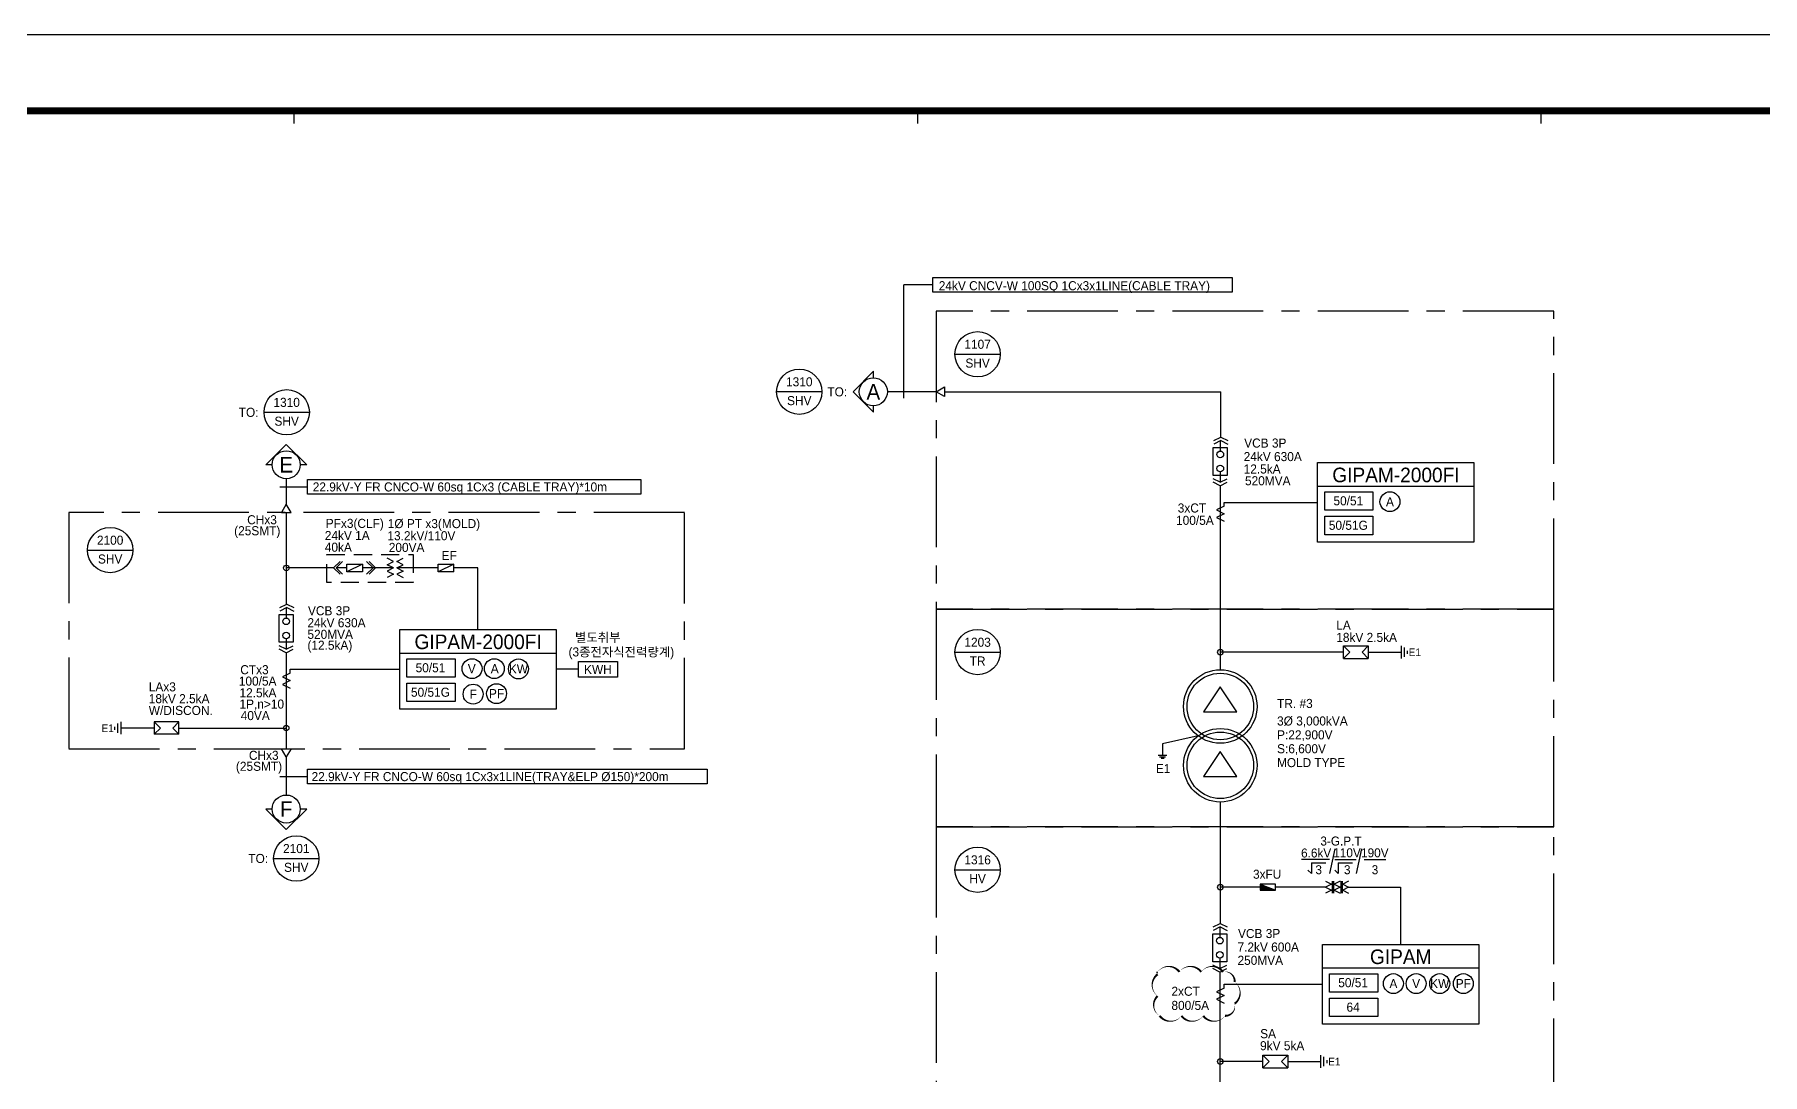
# Model space of a CAD drawing. Header units: millimetres. Extents: x 0 to 252300, y -45585 to -15885.
# Drawn here: x 49392 to 73187, y -30205 to -15885 of the extents above; entities that cross this region are included whole.
import ezdxf
from ezdxf.enums import TextEntityAlignment as Align

# ---------------------------------------------------------------- set-up
doc = ezdxf.new("R2010")
doc.units = ezdxf.units.MM
doc.header["$LTSCALE"] = 1000
for name, pattern in [('CEN', [62, 60, -1, 0, -1]), ('CENTER', [2, 1.25, -0.25, 0.25, -0.25]), ('DASHED2', [0.375, 0.25, -0.125]), ('ELP', [16.5, 14, -1, 0.5, -1])]:
    doc.linetypes.add(name, pattern=pattern)
for name, color, linetype in [('100', 4, 'Continuous'), ('11$0$TEXT', 3, 'Continuous'), ('11$1$SYM', 3, 'Continuous'), ('150', 6, 'Continuous'), ('50', 3, 'Continuous'), ('60', 2, 'Continuous'), ('ABC', 1, 'Continuous'), ('BUS', 6, 'Continuous'), ('e-line-sub', 3, 'Continuous'), ('E-TEXT-BOX', 7, 'Continuous'), ('ELEC-TEXT', 2, 'Continuous'), ('L1-CEILING', 3, 'Continuous'), ('L2', 7, 'Continuous'), ('L3-GROUND', 2, 'ELP'), ('line', 9, 'Continuous'), ('LINE3', 1, 'CENTER'), ('LL', 2, 'Continuous'), ('sing', 2, 'Continuous'), ('SYM', 3, 'Continuous'), ('XR-SHEET-SHT', 5, 'Continuous'), ('XREF', 7, 'CEN')]:
    doc.layers.add(name, color=color, linetype=linetype)
doc.layers.add('XR-SHEET-TEMP', color=171, linetype='Continuous', plot=False)
doc.styles.add('CW', font='')
doc.styles.get('CW').set_extended_font_data('Dotum')

# ---------------------------------------------------------------- blocks, each defined once
blk = doc.blocks.new('XR-FORM-EE', base_point=(461, 408))
at = {"layer": 'XR-SHEET-SHT', "color": 5}
blk.add_lwpolyline([(0, 118800), (168200, 118800), (168200, 0), (0, 0)], close=True, dxfattribs=at)
at = {"layer": 'XR-SHEET-SHT', "color": 5, "const_width": 400}
blk.add_lwpolyline([(9300, 114600), (163900, 114600), (163900, 4200), (9300, 4200)], close=True, dxfattribs=at)
at = {"layer": 'XR-SHEET-TEMP'}
for p, q in [((43650, 114600), (43650, 113900)), ((78000, 114600), (78000, 113900)), ((112350, 114600), (112350, 113900))]:
    blk.add_line(p, q, dxfattribs=at)

msp = doc.modelspace()

# ---------------------------------------------------------------- linework, layer by layer
at = {"color": 8}
for p, q in [((66269, -27588), (66350, -27669)), ((66269, -27596), (66342, -27669)), ((66274, -27585), (66357, -27669)), ((66286, -27591), (66365, -27669)), ((66299, -27596), (66372, -27669)), ((66311, -27601), (66380, -27669)), ((66269, -27604), (66334, -27669)), ((66269, -27611), (66327, -27669)), ((66269, -27619), (66319, -27669)), ((66269, -27626), (66312, -27669)), ((66269, -27634), (66304, -27669)), ((66269, -27641), (66297, -27669)), ((66269, -27649), (66289, -27669)), ((66269, -27656), (66282, -27669)), ((66269, -27664), (66274, -27669)), ((66324, -27606), (66387, -27669)), ((66336, -27611), (66395, -27669)), ((66349, -27616), (66402, -27669)), ((66362, -27621), (66410, -27669)), ((66374, -27626), (66418, -27669)), ((66387, -27631), (66425, -27669)), ((66399, -27636), (66433, -27669)), ((66412, -27641), (66440, -27669)), ((66425, -27646), (66448, -27669)), ((66437, -27651), (66455, -27669)), ((66450, -27656), (66463, -27669)), ((66462, -27661), (66470, -27669)), ((66475, -27666), (66478, -27669))]:
    msp.add_line(p, q, dxfattribs=at)
for centre, radius in [((65721, -21666), 45.5), ((65721, -21862), 45.5), ((52859, -23230), 37.9), ((52859, -23230), 37.9), ((52858, -23965), 45.5), ((52858, -24161), 45.5), ((65721, -24390), 37.9), ((52858, -25435), 37.9), ((65721, -27626), 37.9), ((65714, -28363), 45.5), ((65714, -28559), 45.5), ((65721, -30027), 37.9)]:
    msp.add_circle(centre, radius, dxfattribs=at)
at = {"layer": '100', "color": 8}
for centre, radius in [((65721, -25138), 506), ((65721, -25138), 458), ((65721, -25948), 506), ((65721, -25948), 458)]:
    msp.add_circle(centre, radius, dxfattribs=at)
at = {"layer": '11$0$TEXT', "color": 8}
for p, q in [((61763, -19232), (65885, -19232)), ((61763, -19432), (61763, -19232)), ((65885, -19232), (65885, -19432)), ((65885, -19432), (61763, -19432)), ((53152, -22012), (57743, -22012)), ((53152, -22212), (53152, -22012)), ((57743, -22012), (57743, -22212)), ((57743, -22212), (53152, -22212)), ((53152, -26001), (58656, -26001)), ((53152, -26201), (53152, -26001)), ((58656, -26001), (58656, -26201)), ((58656, -26201), (53152, -26201))]:
    msp.add_line(p, q, dxfattribs=at)
at = {"layer": '11$1$SYM', "color": 8}
for p, q in [((61763, -19332), (61362, -19332)), ((61362, -20714), (61362, -19332)), ((61362, -20894), (61362, -20714)), ((52768, -22112), (52948, -22112)), ((52948, -22112), (53152, -22112)), ((52768, -26101), (52948, -26101)), ((52948, -26101), (53152, -26101))]:
    msp.add_line(p, q, dxfattribs=at)
at = {"layer": '150', "color": 8}
for p, q in [((65773, -22327), (65928, -22327)), ((65773, -22379), (65773, -22327)), ((65773, -22379), (65669, -22431)), ((65669, -22431), (65773, -22483)), ((65773, -22483), (65669, -22535)), ((65669, -22535), (65773, -22586)), ((52910, -24678), (52807, -24730)), ((52807, -24730), (52910, -24782)), ((52910, -24626), (53066, -24626)), ((52910, -24678), (52910, -24626)), ((52910, -24782), (52807, -24833)), ((52807, -24833), (52910, -24885)), ((67172, -27545), (67253, -27586)), ((67253, -27586), (67172, -27626)), ((67370, -27545), (67289, -27586)), ((67289, -27586), (67370, -27626)), ((67488, -27545), (67407, -27586)), ((67407, -27586), (67488, -27626)), ((67172, -27626), (67253, -27667)), ((67253, -27667), (67172, -27707)), ((67370, -27626), (67289, -27667)), ((67289, -27667), (67370, -27707)), ((67488, -27626), (67407, -27667)), ((67407, -27667), (67488, -27707)), ((65773, -29015), (65669, -29067)), ((65773, -28963), (65928, -28963)), ((65773, -29015), (65773, -28963)), ((65669, -29067), (65773, -29118)), ((65773, -29118), (65669, -29170)), ((65669, -29170), (65773, -29222))]:
    msp.add_line(p, q, dxfattribs=at)
at = {"layer": '50', "color": 8}
for p, q in [((65625, -21955), (65625, -21573)), ((65625, -21573), (65816, -21573)), ((65632, -21477), (65728, -21429)), ((65728, -21477), (65632, -21525)), ((65728, -21429), (65823, -21477)), ((65728, -21477), (65823, -21525)), ((65816, -21573), (65816, -21955)), ((65816, -21955), (65625, -21955)), ((65721, -22051), (65625, -22003)), ((65721, -22099), (65625, -22051)), ((65721, -22051), (65816, -22003)), ((65721, -22099), (65816, -22051)), ((52770, -23776), (52865, -23728)), ((52865, -23776), (52770, -23824)), ((52865, -23728), (52961, -23776)), ((52865, -23776), (52961, -23824)), ((52762, -24254), (52762, -23872)), ((52762, -23872), (52954, -23872)), ((52954, -23872), (52954, -24254)), ((52954, -24254), (52762, -24254)), ((52858, -24350), (52762, -24302)), ((52858, -24397), (52762, -24350)), ((52858, -24350), (52954, -24302)), ((52858, -24397), (52954, -24350)), ((67418, -24305), (67758, -24305)), ((67503, -24390), (67418, -24305)), ((67418, -24475), (67418, -24305)), ((67418, -24475), (67503, -24390)), ((67418, -24475), (67758, -24475)), ((67673, -24390), (67758, -24305)), ((67758, -24475), (67673, -24390)), ((67758, -24305), (67758, -24475)), ((51380, -25350), (51040, -25350)), ((51125, -25435), (51040, -25350)), ((51040, -25350), (51040, -25520)), ((51040, -25520), (51125, -25435)), ((51295, -25435), (51380, -25350)), ((51380, -25520), (51295, -25435)), ((51380, -25520), (51380, -25350)), ((51380, -25520), (51040, -25520)), ((66269, -27584), (66483, -27669)), ((66269, -27584), (66269, -27669)), ((66483, -27584), (66269, -27584)), ((66483, -27669), (66483, -27584)), ((66269, -27669), (66483, -27669)), ((67172, -27626), (66483, -27626)), ((67488, -27626), (68203, -27626)), ((68203, -27626), (68203, -28415)), ((65618, -28653), (65618, -28270)), ((65618, -28270), (65809, -28270)), ((65625, -28174), (65721, -28127)), ((65721, -28174), (65625, -28222)), ((65721, -28127), (65816, -28174)), ((65721, -28174), (65816, -28222)), ((65809, -28270), (65809, -28653)), ((65809, -28653), (65618, -28653)), ((65714, -28748), (65618, -28700)), ((65714, -28796), (65618, -28748)), ((65714, -28748), (65809, -28700)), ((65714, -28796), (65809, -28748)), ((66309, -29942), (66649, -29942)), ((66394, -30027), (66309, -29942)), ((66309, -30112), (66309, -29942)), ((66564, -30027), (66649, -29942)), ((66649, -29942), (66649, -30112)), ((66309, -30112), (66394, -30027)), ((66309, -30112), (66649, -30112)), ((66649, -30112), (66564, -30027))]:
    msp.add_line(p, q, dxfattribs=at)
at = {"layer": '60', "color": 8}
for p, q in [((65721, -21477), (65721, -21621)), ((65721, -21908), (65721, -22051)), ((52858, -23776), (52858, -23919)), ((52858, -24206), (52858, -24350)), ((65714, -28174), (65714, -28318)), ((65714, -28605), (65714, -28748))]:
    msp.add_line(p, q, dxfattribs=at)
at = {"layer": 'BUS', "color": 8}
for p, q in [((61809, -20804), (61136, -20804)), ((61923, -20804), (65728, -20804)), ((65728, -21429), (65728, -20804)), ((52858, -22003), (52858, -22351)), ((65721, -22099), (65721, -24631)), ((52858, -22465), (52858, -23728)), ((52858, -24397), (52858, -25719)), ((65721, -24866), (65491, -25211)), ((65951, -25211), (65721, -24866)), ((65491, -25211), (65951, -25211)), ((52858, -25833), (52858, -26357)), ((65721, -25757), (65491, -26102)), ((65951, -26102), (65721, -25757)), ((65491, -26102), (65951, -26102)), ((65721, -26454), (65721, -28127)), ((65714, -28796), (65714, -31301))]:
    msp.add_line(p, q, dxfattribs=at)
at = {"layer": 'e-line-sub', "color": 8}
for p, q in [((60943, -20521), (60663, -20804)), ((60943, -20611), (60943, -20521)), ((60663, -20804), (60943, -21087)), ((60943, -21087), (60943, -20997)), ((52575, -21809), (52858, -21529)), ((52858, -21529), (53141, -21809)), ((52665, -21809), (52575, -21809)), ((53141, -21809), (53051, -21809)), ((52665, -26550), (52575, -26550)), ((52575, -26550), (52858, -26830)), ((52858, -26830), (53141, -26550)), ((53141, -26550), (53051, -26550))]:
    msp.add_line(p, q, dxfattribs=at)
for centre in [(60943, -20804), (52858, -21809), (52858, -26550)]:
    msp.add_circle(centre, 193, dxfattribs=at)
at = {"layer": 'E-TEXT-BOX', "color": 8}
msp.add_line((54951, -23230), (54381, -23230), dxfattribs=at)
at = {"layer": 'L1-CEILING', "color": 8}
for p, q in [((55497, -23230), (55164, -23230)), ((55497, -24079), (55497, -23230)), ((67418, -24390), (65721, -24390)), ((51380, -25435), (52858, -25435)), ((67262, -27545), (67262, -27707)), ((67280, -27545), (67280, -27707)), ((67380, -27545), (67380, -27707)), ((67398, -27545), (67398, -27707)), ((66269, -27626), (65721, -27626)), ((66309, -30027), (65721, -30027))]:
    msp.add_line(p, q, dxfattribs=at)
at = {"layer": 'L2', "color": 8}
for p, q in [((53511, -23230), (52859, -23230)), ((53694, -23230), (53546, -23230)), ((67758, -24390), (68215, -24390)), ((68215, -24475), (68215, -24305)), ((68257, -24454), (68257, -24326)), ((68300, -24414), (68300, -24371)), ((50499, -25459), (50499, -25416)), ((50541, -25499), (50541, -25372)), ((50584, -25520), (50584, -25350)), ((51040, -25435), (50584, -25435)), ((67106, -30112), (67106, -29942)), ((67149, -30091), (67149, -29963)), ((66649, -30027), (67106, -30027)), ((67191, -30051), (67191, -30008))]:
    msp.add_line(p, q, dxfattribs=at)
at = {"layer": 'L3-GROUND', "color": 8}
for p, q in [((67061, -21780), (69214, -21780)), ((67061, -22875), (67061, -21780)), ((69214, -21780), (69214, -22875)), ((67061, -22103), (69214, -22103)), ((69214, -22875), (67061, -22875)), ((54421, -24079), (56573, -24079)), ((54421, -25174), (54421, -24079)), ((56573, -24079), (56573, -25174)), ((54421, -24402), (56573, -24402)), ((56881, -24626), (56573, -24626)), ((56881, -24517), (57420, -24517)), ((56881, -24735), (56881, -24517)), ((57420, -24735), (56881, -24735)), ((57420, -24517), (57420, -24735)), ((56573, -25174), (54421, -25174)), ((67127, -28415), (69280, -28415)), ((67127, -29511), (67127, -28415)), ((69280, -28415), (69280, -29511)), ((67127, -28738), (69280, -28738)), ((69280, -29511), (67127, -29511))]:
    msp.add_line(p, q, dxfattribs=at)
at = {"layer": 'line', "color": 8, "linetype": 'Continuous'}
for p, q in [((65928, -22327), (67061, -22327)), ((53066, -24626), (54421, -24626)), ((65928, -28963), (67127, -28963))]:
    msp.add_line(p, q, dxfattribs=at)
at = {"layer": 'LINE3', "color": 8}
for p, q in [((70312, -19695), (61809, -19695)), ((61809, -19695), (61809, -23798)), ((70312, -23798), (70312, -19695)), ((58344, -22465), (49863, -22465)), ((49863, -22465), (49863, -25719)), ((58344, -25719), (58344, -22465)), ((61809, -23798), (70312, -23798)), ((70312, -23798), (61809, -23798)), ((61809, -23798), (61809, -26795)), ((70312, -26795), (70312, -23798)), ((49863, -25719), (58344, -25719)), ((61809, -26795), (70312, -26795)), ((70312, -26795), (61809, -26795)), ((61809, -26795), (61809, -34686)), ((70312, -34686), (70312, -26795))]:
    msp.add_line(p, q, dxfattribs=at)
at = {"layer": 'LL', "color": 8, "linetype": 'DASHED2'}
for p, q in [((53415, -23046), (54608, -23046)), ((53415, -23429), (53415, -23046)), ((54608, -23046), (54608, -23429)), ((54608, -23429), (53415, -23429))]:
    msp.add_line(p, q, dxfattribs=at)
at = {"layer": 'LL', "color": 8}
for p, q in [((53511, -23230), (53599, -23142)), ((53511, -23230), (53599, -23318)), ((53546, -23230), (53635, -23142)), ((53546, -23230), (53635, -23318)), ((53694, -23283), (53694, -23177)), ((53694, -23177), (53906, -23177)), ((53906, -23177), (53694, -23283)), ((53906, -23283), (53694, -23283)), ((53906, -23177), (53906, -23283)), ((54336, -23230), (53906, -23230)), ((54053, -23230), (53965, -23142)), ((54053, -23230), (53965, -23318)), ((54089, -23230), (54000, -23142)), ((54089, -23230), (54000, -23318)), ((54336, -23142), (54248, -23097)), ((54248, -23186), (54336, -23142)), ((54336, -23230), (54248, -23186)), ((54336, -23230), (54248, -23274)), ((54248, -23274), (54336, -23318)), ((54336, -23318), (54248, -23363)), ((54381, -23142), (54469, -23097)), ((54469, -23186), (54381, -23142)), ((54381, -23230), (54469, -23186)), ((54381, -23230), (54469, -23274)), ((54469, -23274), (54381, -23318)), ((54381, -23318), (54469, -23363)), ((54951, -23283), (54951, -23177)), ((54951, -23177), (55164, -23177)), ((55164, -23177), (54951, -23283)), ((55164, -23283), (54951, -23283)), ((55164, -23283), (55164, -23177)), ((67297, -27096), (67223, -27440)), ((67665, -27096), (67591, -27440)), ((67223, -27244), (66837, -27244)), ((66977, -27293), (67174, -27293)), ((66977, -27293), (66977, -27440)), ((67297, -27244), (67591, -27244)), ((67346, -27293), (67542, -27293)), ((67346, -27293), (67346, -27440)), ((67704, -27244), (67999, -27244)), ((66977, -27440), (66928, -27391)), ((67346, -27440), (67297, -27391))]:
    msp.add_line(p, q, dxfattribs=at)
at = {"layer": 'sing', "color": 8}
for p, q in [((61809, -20804), (61923, -20738)), ((61923, -20870), (61809, -20804)), ((61923, -20738), (61923, -20870)), ((52858, -22351), (52792, -22465)), ((52924, -22465), (52858, -22351)), ((52792, -22465), (52924, -22465)), ((52858, -25833), (52792, -25719)), ((52792, -25719), (52924, -25719)), ((52924, -25719), (52858, -25833))]:
    msp.add_line(p, q, dxfattribs=at)
at = {"layer": 'SYM', "color": 8}
for p, q in [((62067, -20287), (62691, -20287)), ((60235, -20804), (59610, -20804)), ((52552, -21086), (53176, -21086)), ((67160, -22182), (67823, -22182)), ((67160, -22435), (67160, -22182)), ((67823, -22182), (67823, -22435)), ((67823, -22435), (67160, -22435)), ((67160, -22519), (67823, -22519)), ((67160, -22772), (67160, -22519)), ((67823, -22519), (67823, -22772)), ((67823, -22772), (67160, -22772)), ((50121, -22984), (50746, -22984)), ((54520, -24481), (55183, -24481)), ((54520, -24734), (54520, -24481)), ((55183, -24481), (55183, -24734)), ((62067, -24389), (62691, -24389)), ((55183, -24734), (54520, -24734)), ((54520, -24818), (55183, -24818)), ((54520, -25070), (54520, -24818)), ((55183, -24818), (55183, -25070)), ((55183, -25070), (54520, -25070)), ((64925, -25651), (64925, -25813)), ((65417, -25543), (64927, -25651)), ((64986, -25813), (64865, -25813)), ((64966, -25834), (64885, -25834)), ((64946, -25854), (64905, -25854)), ((52684, -27231), (53308, -27231)), ((62067, -27387), (62691, -27387)), ((67226, -28818), (67889, -28818)), ((67226, -29070), (67226, -28818)), ((67889, -28818), (67889, -29070)), ((67889, -29070), (67226, -29070)), ((67226, -29155), (67889, -29155)), ((67226, -29407), (67226, -29155)), ((67889, -29155), (67889, -29407)), ((67889, -29407), (67226, -29407))]:
    msp.add_line(p, q, dxfattribs=at)
at = {"layer": 'SYM'}
msp.add_lwpolyline([(64858, -28793, 0, 30, -0.5), (65158, -28793, 0, 30, -0.5), (65458, -28793, 0, 30, -0.5), (65758, -28793, 0, 30, -0.5), (65919, -28931, 0, 30, -0.5), (65919, -29231, 0, 30, -0.5), (65786, -29398, 0, 30, -0.5), (65486, -29398, 0, 30, -0.5), (65186, -29398, 0, 30, -0.5), (64886, -29398, 0, 30, -0.5), (64858, -29126, 0, 30, -0.5), (64858, -28826, 0, 30, -0.5)], format="xyseb", close=True, dxfattribs=at)
at = {"layer": 'SYM', "color": 8}
for centre, radius in [((62379, -20287), 312), ((59923, -20804), 312), ((52864, -21086), 312), ((68057, -22318), 137), ((50433, -22984), 312), ((62379, -24389), 312), ((55417, -24617), 137), ((55723, -24617), 137), ((56056, -24621), 137), ((55432, -24968), 137), ((55754, -24961), 137), ((52996, -27231), 312), ((62379, -27387), 312), ((68105, -28954), 137), ((68418, -28954), 137), ((68743, -28954), 137), ((69068, -28954), 137)]:
    msp.add_circle(centre, radius, dxfattribs=at)

# ---------------------------------------------------------------- block references
at = {"layer": 'XREF', "xscale": 0.25, "yscale": 0.25, "zscale": 0.25}
msp.add_blockref('XR-FORM-EE', (42165, -45483), dxfattribs=at)

# ---------------------------------------------------------------- texts
at = {"layer": '60', "color": 8, "style": 'CW'}
for s, height, p in [('VCB 3P', 125, (66050, -21573)), ('24kV 630A', 125, (66043, -21759)), ('12.5kA', 125, (66043, -21930)), ('520MVA', 125, (66061, -22092)), ('PFx3(CLF)', 125, (53402, -22679)), ('1Ø PT x3(MOLD)', 125, (54256, -22682)), ('100/5A', 125, (65112, -22637)), ('24kV 1A', 125, (53389, -22846)), ('13.2kV/110V', 125, (54251, -22849)), ('40kA', 125, (53389, -23007)), ('200VA', 125, (54270, -23010)), ('VCB 3P', 125, (53157, -23882)), ('24kV 630A', 125, (53150, -24047)), ('520MVA', 125, (53150, -24207)), ('(12.5kA)', 125, (53150, -24357)), ('100/5A', 125, (52205, -24851)), ('12.5kA', 125, (52214, -25012)), ('1P,n>10', 125, (52214, -25167)), ('40VA', 125, (52231, -25326)), ('TR. #3', 125, (66503, -25159)), ('3Ø 3,000kVA', 125, (66503, -25400)), ('S:6,600V', 125, (66503, -25782)), ('P:22,900V', 125, (66503, -25591)), ('E1', 124.1, (64835, -26054)), ('VCB 3P', 125, (65965, -28327)), ('7.2kV 600A', 125, (65958, -28513)), ('250MVA', 125, (65958, -28696))]:
    msp.add_text(s, height=height, dxfattribs=at).set_placement(p)
for s, height, p in [('6.6kV', 124.1, (67041, -27153)), ('3-G.P.T', 124.1, (67383, -26991)), ('110V', 124.1, (67466, -27153)), ('190V', 124.1, (67849, -27153)), ('3', 124, (67076, -27386)), ('3', 124, (67469, -27386)), ('3', 124, (67851, -27386))]:
    msp.add_text(s, height=height, dxfattribs=at).set_placement(p, align=Align.MIDDLE)
at = {"layer": '60', "color": 3, "style": 'CW'}
msp.add_text('800/5A', height=125, dxfattribs=at).set_placement((65048, -29317))
at = {"layer": 'ABC', "color": 8, "style": 'CW'}
for s, p in [('1107', (62379, -20150)), ('SHV', (62379, -20409)), ('1310', (59923, -20667)), ('1310', (52864, -20950)), ('SHV', (59923, -20926)), ('TO:', (60446, -20805)), ('TO:', (52340, -21087)), ('SHV', (52864, -21209)), ('2100', (50433, -22848)), ('SHV', (50433, -23107)), ('1203', (62379, -24253)), ('TR', (62379, -24512)), ('2101', (52996, -27094)), ('TO:', (52472, -27231)), ('SHV', (52996, -27353)), ('1316', (62379, -27250)), ('HV', (62379, -27509))]:
    msp.add_text(s, height=125, dxfattribs=at).set_placement(p, align=Align.MIDDLE)
at = {"layer": 'ELEC-TEXT', "color": 8, "style": 'CW'}
for s, p in [('24kV CNCV-W 100SQ 1Cx3x1LINE(CABLE TRAY)', (61844, -19406)), ('22.9kV-Y FR CNCO-W 60sq 1Cx3 (CABLE TRAY)*10m', (53223, -22177)), ('22.9kV-Y FR CNCO-W 60sq 1Cx3x1LINE(TRAY&ELP Ø150)*200m', (53207, -26166))]:
    msp.add_text(s, height=125, dxfattribs=at).set_placement(p)
at = {"layer": 'L3-GROUND', "color": 8, "style": 'CW'}
for s, height, p in [('GIPAM-2000FI', 200.89, (68140, -22050)), ('50/51', 125, (67484, -22368)), ('50/51G', 125, (67484, -22705)), ('GIPAM-2000FI', 200.89, (55500, -24348)), ('별도취부', 125, (57148, -24249)), ('(3종전자식전력량계)', 125, (57473, -24449)), ('50/51', 125, (54844, -24667)), ('KWH', 125, (57150, -24691)), ('50/51G', 125, (54844, -25004)), ('GIPAM', 200.9, (68206, -28685)), ('50/51', 125, (67550, -29004)), ('64', 125, (67550, -29341))]:
    msp.add_text(s, height=height, dxfattribs=at).set_placement(p, align=Align.CENTER)
for s, p in [('A', (68057, -22318)), ('V', (55413, -24617)), ('A', (55729, -24617)), ('KW', (56056, -24621)), ('F', (55432, -24968)), ('PF', (55754, -24961)), ('A', (68105, -28954)), ('V', (68418, -28954)), ('KW', (68743, -28954)), ('PF', (69068, -28954))]:
    msp.add_text(s, height=125, dxfattribs=at).set_placement(p, align=Align.MIDDLE)
at = {"layer": 'line', "color": 8, "style": 'CW'}
for s, height, p in [('A', 215, (60943, -20804)), ('E', 215, (52858, -21809)), ('E1', 106, (68400, -24392)), ('E1', 106, (50399, -25437)), ('F', 215, (52858, -26550)), ('E1', 106, (67291, -30029))]:
    msp.add_text(s, height=height, dxfattribs=at).set_placement(p, align=Align.MIDDLE)
for s, height, p in [('3xCT', 125, (65135, -22467)), ('CHx3', 125, (52320, -22629)), ('(25SMT)', 125, (52141, -22780)), ('LA', 125, (67318, -24082)), ('18kV 2.5kA', 125, (67318, -24249)), ('CTx3', 125, (52225, -24694)), ('18kV 2.5kA', 125, (50965, -25093)), ('LAx3', 125, (50965, -24930)), ('W/DISCON.', 125, (50965, -25255)), ('(25SMT)', 125, (52165, -26024)), ('CHx3', 125, (52344, -25873)), ('MOLD TYPE ', 124.1, (66503, -25973)), ('3xFU ', 124.1, (66172, -27510)), ('9kV 5kA', 125, (66269, -29872)), ('SA', 125, (66270, -29706))]:
    msp.add_text(s, height=height, dxfattribs=at).set_placement(p)
at = {"layer": 'line', "color": 3, "style": 'CW'}
msp.add_text('2xCT', height=125, dxfattribs=at).set_placement((65048, -29122))
at = {"layer": 'LL', "color": 8, "style": 'CW'}
msp.add_text('EF', height=125, dxfattribs=at).set_placement((54998, -23122))

doc.saveas('drawing.dxf')
